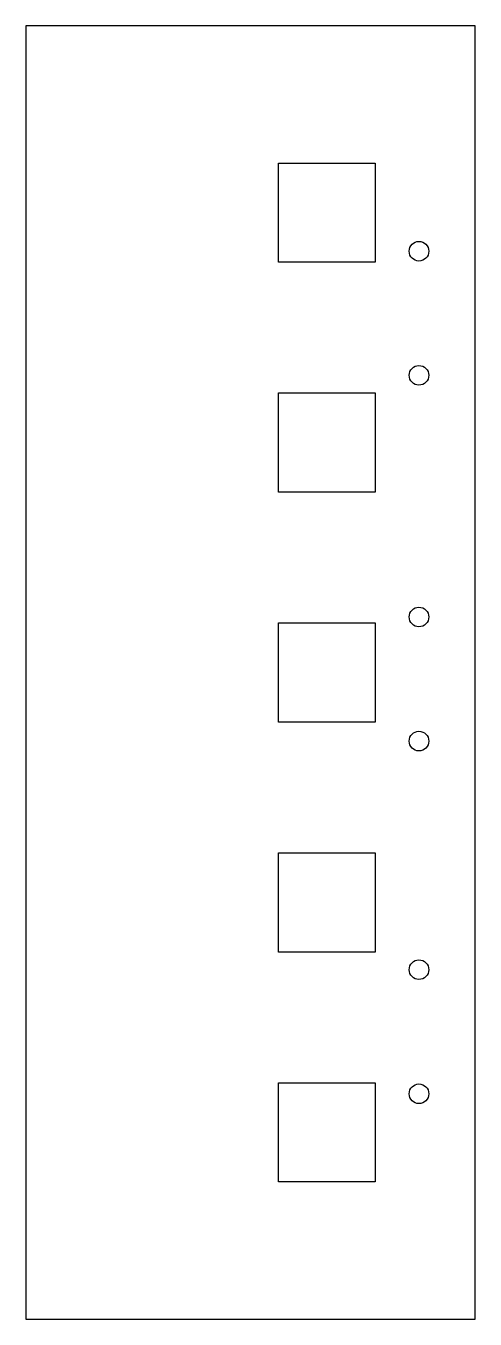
# Model space of a CAD drawing. Extents: x 131 to 200, y -3 to 195.
import ezdxf

# ---------------------------------------------------------------- set-up
doc = ezdxf.new("R2010")
doc.units = 0

# ---------------------------------------------------------------- blocks, each defined once
blk = doc.blocks.new('SKETCH015')
at = {"color": 7}
for points in [[(200, -3), (200, 195), (131.27, 195), (131.27, -3)], [(169.93, 158.8), (169.93, 174), (184.71, 174), (184.71, 158.8)], [(169.93, 123.6), (169.93, 138.8), (184.71, 138.8), (184.71, 123.6)], [(169.93, 88.4), (169.93, 103.6), (184.71, 103.6), (184.71, 88.4)], [(169.93, 53.2), (169.93, 68.4), (184.71, 68.4), (184.71, 53.2)], [(169.93, 18), (169.93, 33.2), (184.71, 33.2), (184.71, 18)]]:
    blk.add_lwpolyline(points, close=True, dxfattribs=at)
for centre in [(191.41, 160.5, 5.12), (191.41, 141.5, 5.12), (191.41, 104.5, 5.12), (191.41, 85.5, 5.12), (191.41, 50.5, 5.12), (191.41, 31.5, 5.12)]:
    blk.add_circle(centre, 1.5, dxfattribs=at)

msp = doc.modelspace()

# ---------------------------------------------------------------- block references
msp.add_blockref('SKETCH015', (0, 0))

doc.saveas('drawing.dxf')
